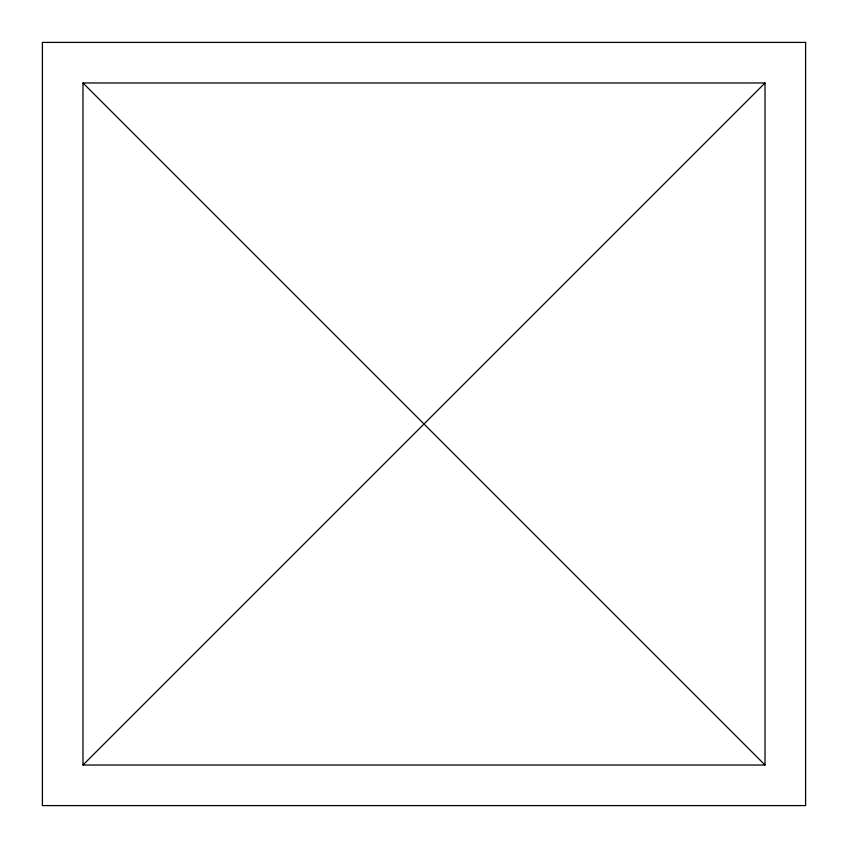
<?xml version="1.0" encoding="UTF-8"?>
<svg xmlns="http://www.w3.org/2000/svg" width="848" height="848" viewBox="0 0 848 848"><rect width="100%" height="100%" fill="white"/><g stroke="black" fill="none" stroke-linecap="round" stroke-linejoin="round"><path stroke-width="1.27" d="M82.977 765.023L765.023 82.977L82.977 82.977L82.977 765.023L765.023 765.023L765.023 82.977M82.977 82.977L765.023 765.023M805.6 42.4L42.4 42.4L42.4 805.6L805.6 805.6L805.6 42.4"/></g></svg>
